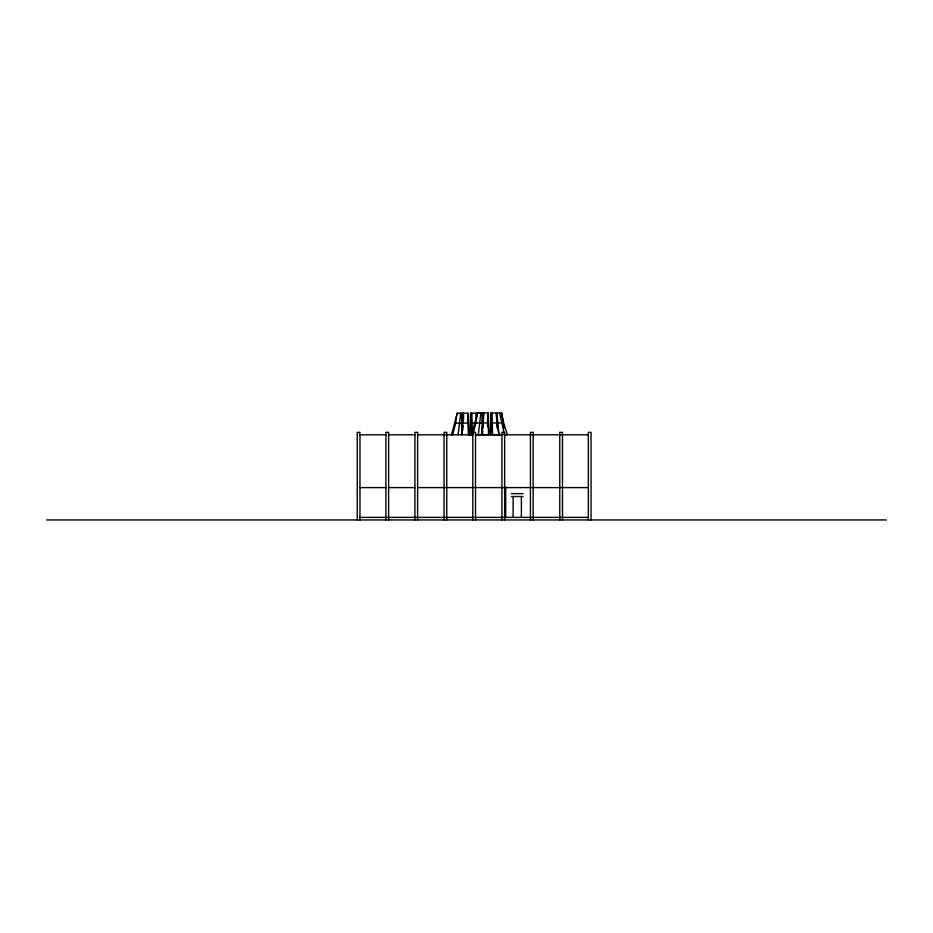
<?xml version="1.0" encoding="UTF-8"?>
<svg xmlns="http://www.w3.org/2000/svg" width="933" height="933" viewBox="0 0 933 933"><rect width="100%" height="100%" fill="white"/><g stroke="black" fill="none" stroke-linecap="round" stroke-linejoin="round"><path stroke-width="1.4" d="M497.067 428.154L496.356 413.051L496.962 422.952L498.98 434.661M472.401 434.801L471.865 413.191M492.566 434.661L492.029 413.051M463.538 418.847L463.596 413.191M468.891 434.801L468.039 413.191L457.007 413.191L455.666 423.092L452.703 434.801M483.772 413.051L483.119 428.154M475.597 434.661L489.067 434.661L488.216 413.051L477.171 413.051L475.842 422.952L472.879 434.661M467.771 413.191L468.366 434.801M487.947 413.051L488.53 434.661M487.493 421.529L487.784 413.051M470.722 434.801L471.025 413.191M491.19 413.051L490.898 434.661L503.062 434.661M482.023 422.952L482.641 413.051L481.906 434.661L483.504 413.051L482.489 428.154M470.267 434.801L470.71 428.294M490.711 430.754L491.038 413.051M469.742 434.801L470.594 413.191L481.626 413.191M502.945 421.529L501.802 413.051L490.77 413.051L490.443 434.661M458.15 434.801L460.657 413.191M478.326 434.661L480.833 413.051M462.675 430.894L463.211 425.693M482.431 434.661L482.839 430.754M461.38 418.847L461.87 414.602M481.883 415.873L482.198 413.051M461.998 430.894L463.316 413.191L461.73 434.801L462.453 413.191L461.403 425.693M457.275 413.191L451.467 434.801M477.451 413.051L471.631 434.661M475.842 422.952L488.111 422.952M491.528 422.952L496.962 422.952M496.776 413.051L497.907 422.952L503.622 422.952L507.342 434.661L504.461 434.661L499.598 413.051M455.666 423.092L467.934 423.092M471.363 423.092L476.786 423.092M359.963 434.801L386.145 434.801M388.618 434.801L415.243 434.801M417.622 434.801L472.809 434.801M475.527 434.801L501.931 434.801M504.636 434.801L588.338 434.801M359.963 487.597L386.145 487.597M388.618 487.597L415.243 487.597M417.622 487.597L588.338 487.597M511.412 493.627L523.098 493.627M511.412 496.519L523.098 496.519M359.963 517.383L474.151 517.383M475.527 517.383L588.338 517.383M46.65 519.949L886.35 519.949M503.47 424.247L504.461 428.154M501.522 413.051L503.622 422.952M476.6 413.191L476.926 416.025M497.907 422.952L498.84 434.661M476.39 416.025L476.18 413.191L476.518 418.847M487.516 424.247L487.656 426.848M591.056 519.949L591.056 432.341L588.338 432.341L588.338 519.949M562.482 519.949L562.482 432.341L559.765 432.341L559.765 519.949M533.151 519.949L533.151 432.341L530.434 432.341L530.434 519.949M521.384 496.519L521.384 517.383M513.127 496.519L513.127 517.383M505.698 487.271L505.698 517.383M504.636 519.949L504.636 432.341L501.931 432.341L501.931 519.949M475.527 519.949L475.527 432.341L472.809 432.341L472.809 519.949M446.767 519.949L446.767 432.341L444.061 432.341L444.061 519.949M417.622 519.949L417.622 432.341L414.917 432.341L414.917 519.949M388.618 519.949L388.618 432.341L385.9 432.341L385.9 519.949M359.963 519.949L359.963 432.341L357.246 432.341L357.246 519.949"/></g></svg>
